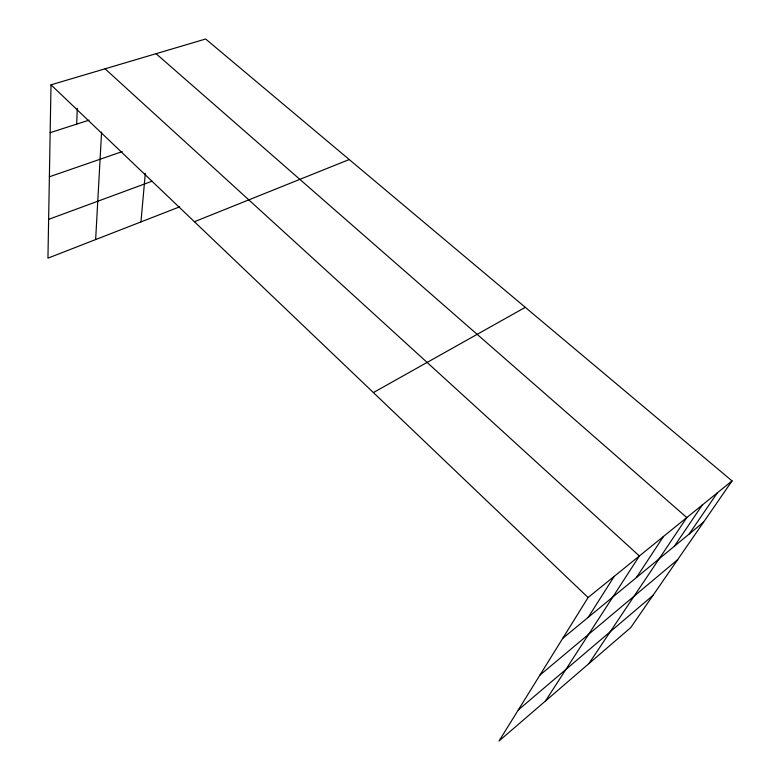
<?xml version="1.0" encoding="UTF-8"?>
<svg xmlns="http://www.w3.org/2000/svg" width="780" height="780" viewBox="0 0 780 780"><rect width="100%" height="100%" fill="white"/><g stroke="black" fill="none" stroke-linecap="round" stroke-linejoin="round"><path stroke-width="1.17" d="M732.059 480.919L588.081 597.529L499.024 741L630.737 627.588L732.059 480.919L205.647 39L51.002 84.825L47.941 258.151L179.732 206.807M76.694 124.127L77.279 108.313M95.647 239.567L101.585 132.083M140.956 221.91L145.324 173.267M588.217 617.331L614.24 576.342M545.415 701.054L639.376 555.984L105.076 68.806M636.383 577.59L663.546 536.406M588.832 663.673L686.8 517.569L156.059 53.693M674.329 546.273L702.273 505.04M689.14 534.056L717.356 492.823M518.31 709.937L652.987 595.384M539.887 675.158L677.683 559.64M562.731 638.362L703.589 522.132M373.386 392.574L525.291 307.34M194.405 221.725L349.226 159.53M48.623 219.365L152.081 181.214M49.374 176.787L122.197 151.603M50.154 132.678L89.027 120.159M51.002 84.825L588.081 597.529"/></g></svg>
